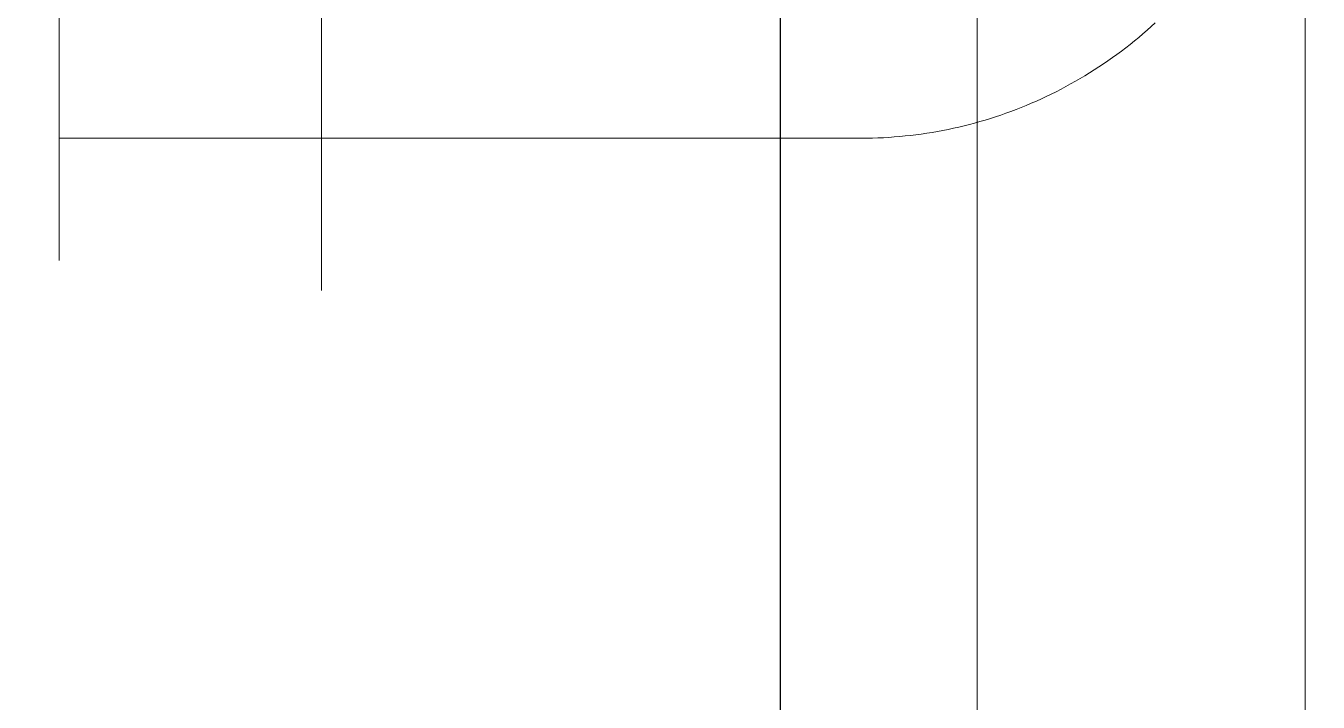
# Model space of a CAD drawing. Header units: millimetres. Extents: x 0 to 38884, y -3675 to 8056.
# Drawn here: x 5845.29 to 5865, y 4424.21 to 4434.52 of the extents above; entities that cross this region are included whole.
import ezdxf

# ---------------------------------------------------------------- set-up
doc = ezdxf.new("R2010")
doc.units = ezdxf.units.MM
doc.header["$LTSCALE"] = 2.4
doc.linetypes.add('HIDDEN', pattern=[9.525, 6.35, -3.175])
doc.layers.add('04_HIDDEN', color=2, linetype='HIDDEN', lineweight=13)
doc.layers.add('10_DRAFT', color=8, linetype='Continuous', lineweight=0, plot=False)

# ---------------------------------------------------------------- blocks, each defined once
blk = doc.blocks.new('A$C5D2D39D7_1')
at = {"color": 0}
blk.add_lwpolyline([(-119.5, 74.5), (119.5, 74.5), (119.5, -74.5), (-119.5, -74.5)], close=True, dxfattribs=at)
blk = doc.blocks.new('MUCFC207a_1')
at = {"color": 0}
for p, q in [((-31.723, -7), (31.723, -7)), ((-7, -19.239), (-7, -7)), ((-7, -19.239), (-6.999, -19.321)), ((-6.999, -19.321), (-6.998, -19.404)), ((-6.998, -19.404), (-6.995, -19.487)), ((-6.995, -19.487), (-6.992, -19.57)), ((-6.992, -19.57), (-6.987, -19.653)), ((-6.987, -19.653), (-6.981, -19.736)), ((-6.981, -19.736), (-6.974, -19.819)), ((-6.974, -19.819), (-6.966, -19.901)), ((-6.966, -19.901), (-6.957, -19.984)), ((-6.957, -19.984), (-6.947, -20.066)), ((-6.947, -20.066), (-6.936, -20.148)), ((-6.936, -20.148), (-6.924, -20.231)), ((-6.924, -20.231), (-6.911, -20.313)), ((-6.911, -20.313), (-6.897, -20.394)), ((-6.897, -20.394), (-6.882, -20.476)), ((-6.882, -20.476), (-6.865, -20.558)), ((-6.865, -20.558), (-6.848, -20.639)), ((-6.848, -20.639), (-6.83, -20.72)), ((-6.83, -20.72), (-6.811, -20.801)), ((-6.811, -20.801), (-6.79, -20.881)), ((-6.79, -20.881), (-6.769, -20.962)), ((-6.769, -20.962), (-6.746, -21.042)), ((-6.746, -21.042), (-6.723, -21.122)), ((-6.723, -21.122), (-6.699, -21.201)), ((-6.699, -21.201), (-6.673, -21.281)), ((-6.673, -21.281), (-6.647, -21.359)), ((-6.647, -21.359), (-6.619, -21.438)), ((-6.619, -21.438), (-6.591, -21.516)), ((-6.591, -21.516), (-6.561, -21.594)), ((-6.561, -21.594), (-6.531, -21.672)), ((-6.531, -21.672), (-6.5, -21.749)), ((-6.5, -21.749), (-6.467, -21.826)), ((-6.467, -21.826), (-6.434, -21.903)), ((-6.434, -21.903), (-6.399, -21.979)), ((-6.399, -21.979), (-6.364, -22.054)), ((-6.364, -22.054), (-6.328, -22.129)), ((-6.328, -22.129), (-6.291, -22.204)), ((-6.291, -22.204), (-6.253, -22.279)), ((-6.253, -22.279), (-6.213, -22.352)), ((-6.213, -22.352), (-6.173, -22.426)), ((-6.173, -22.426), (-6.132, -22.499)), ((-6.132, -22.499), (-6.091, -22.571)), ((-6.091, -22.571), (-6.048, -22.643)), ((-6.048, -22.643), (-6.004, -22.715)), ((-6.004, -22.715), (-5.959, -22.786)), ((-5.959, -22.786), (-5.914, -22.856)), ((-5.914, -22.856), (-5.868, -22.926)), ((-5.868, -22.926), (-5.82, -22.995)), ((-5.82, -22.995), (-5.772, -23.064)), ((-5.772, -23.064), (-5.723, -23.132)), ((-5.723, -23.132), (-5.673, -23.199)), ((-5.673, -23.199), (-5.622, -23.266)), ((-5.622, -23.266), (-5.571, -23.333)), ((-5.571, -23.333), (-5.518, -23.398)), ((-5.518, -23.398), (-5.465, -23.464)), ((-5.465, -23.464), (-5.411, -23.528)), ((-5.411, -23.528), (-5.356, -23.592)), ((-5.356, -23.592), (-5.3, -23.655)), ((-5.3, -23.655), (-5.244, -23.717)), ((42.5, -26), (-42.5, -26))]:
    blk.add_line(p, q, dxfattribs=at)
at = {"layer": '10_DRAFT'}
blk.add_line((34.583, -21), (-34.583, -21), dxfattribs=at)
blk = doc.blocks.new('A$C038C65EF_1')
at = {"color": 0}
blk.add_lwpolyline([(-135, 63.275), (-45, 63.275, -0.414214), (-30, 48.275), (-30, -48.275, -0.414214), (-45, -63.275), (-135, -63.275, -0.414214), (-150, -48.275), (-150, 48.275, -0.414214)], format="xyb", close=True, dxfattribs=at)
blk = doc.blocks.new('A$C52611A06_1')
at = {"rotation": 180}
blk.add_blockref('A$C038C65EF_1', (3, 0), dxfattribs=at)
at = {"layer": '04_HIDDEN', "color": 4, "rotation": 90}
blk.add_blockref('MUCFC207a_1', (15, 0), dxfattribs=at)

msp = doc.modelspace()

# ---------------------------------------------------------------- block references
msp.add_blockref('A$C52611A06_1', (5823.8009, 4439.8066))
at = {"layer": '04_HIDDEN', "color": 9}
msp.add_blockref('A$C5D2D39D7_1', (5730.3009, 4439.8066), dxfattribs=at)

doc.saveas('drawing.dxf')
